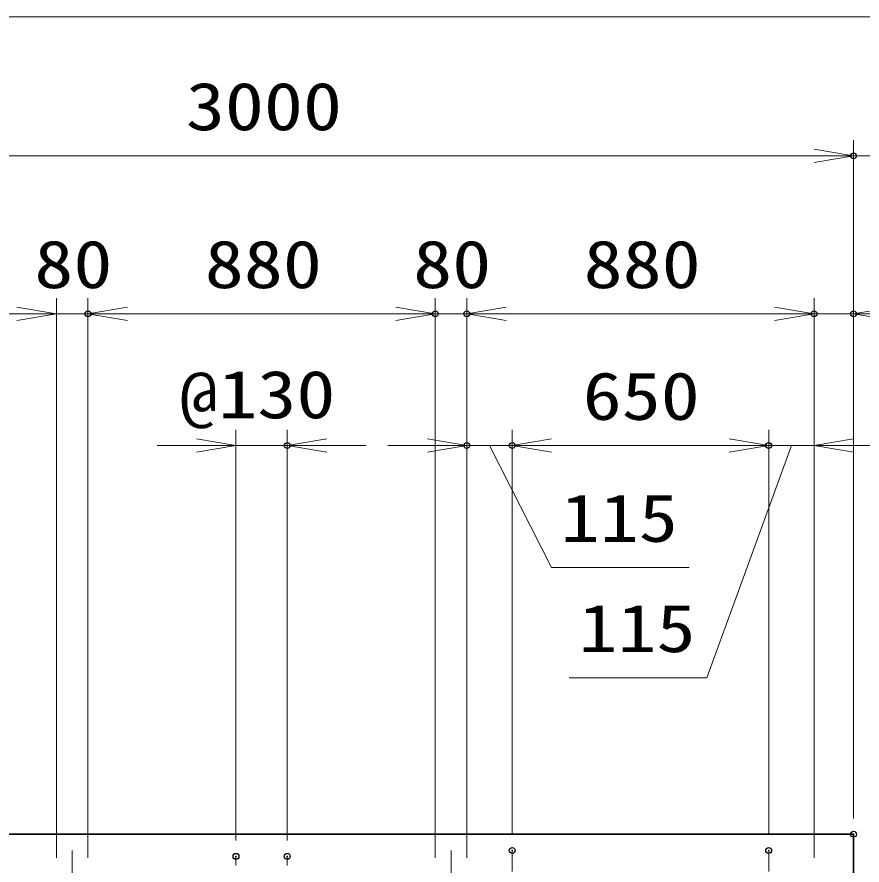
# Model space of a CAD drawing. Units: millimetres at full size. Extents: x -11880 to 11880, y -8400 to 8400.
# Drawn here: x 1626 to 3767, y 628 to 2777 of the extents above; entities that cross this region are included whole.
import ezdxf
from ezdxf.enums import TextEntityAlignment as Align

# ---------------------------------------------------------------- set-up
doc = ezdxf.new("R2010")
doc.units = ezdxf.units.MM
doc.header["$LTSCALE"] = 30
doc.header["$PDMODE"] = 32
doc.header["$PDSIZE"] = 15
doc.linetypes.add('USER1', pattern=[18, 12, -1.5, 3, -1.5])
for name, color, linetype, lineweight in [('0-1_外形線', 7, 'Continuous', 35), ('0-2_軸線', 200, 'USER1', 15), ('0-4_寸法線', 4, 'Continuous', 18), ('0-5_0', 7, 'Continuous', 18)]:
    doc.layers.add(name, color=color, linetype=linetype, lineweight=lineweight)
doc.layers.add('0-6_Defpoints', color=7, linetype='Continuous')
doc.styles.add('ＭＳ ゴシック', font='')
doc.styles.get('ＭＳ ゴシック').set_extended_font_data('MS Gothic')

# ---------------------------------------------------------------- blocks, each defined once
blk = doc.blocks.new('_Open')
at = {"layer": '0-5_0', "color": 4}
blk.add_line((-30, 5), (0, 0), dxfattribs=at)
blk.add_lwpolyline([(-30, -5), (0, 0), (-30, 0)], dxfattribs=at)

msp = doc.modelspace()

# ---------------------------------------------------------------- linework, layer by layer
at = {"layer": '0-1_外形線'}
msp.add_line((3745.54, 706.35), (3745.54, 606.35), dxfattribs=at)
msp.add_lwpolyline([(3745.54, 706.35), (745.54, 706.35), (745.54, 138.85)], dxfattribs=at)
at = {"layer": '0-2_軸線'}
for p, q in [((1765.54, 665.35), (1765.54, -332.65)), ((2180.54, -317.65), (2180.54, 650.35)), ((2310.54, -317.65), (2310.54, 650.35)), ((2725.54, 665.35), (2725.54, -332.65)), ((2880.54, -332.65), (2880.54, 665.35)), ((3530.54, -332.65), (3530.54, 665.35))]:
    msp.add_line(p, q, dxfattribs=at)
at = {"layer": '0-4_寸法線'}
for p, q in [((-2399.46, 2776.93), (3875.54, 2776.93)), ((3745.54, 746.35), (3745.54, 2464.92)), ((3745.54, 746.35), (3745.54, 2464.92)), ((745.54, 2424.92), (3745.54, 2424.92)), ((3645.54, 2424.92), (3545.54, 2424.92)), ((3875.54, 2424.92), (3745.54, 2424.92)), ((1725.54, 646.35), (1725.54, 2064.92)), ((1725.54, 646.35), (1725.54, 2064.92)), ((1805.54, 646.35), (1805.54, 2064.92)), ((1805.54, 646.35), (1805.54, 2064.92)), ((2685.54, 646.35), (2685.54, 2064.92)), ((2685.54, 646.35), (2685.54, 2064.92)), ((2765.54, 646.35), (2765.54, 2064.92)), ((2765.54, 646.35), (2765.54, 2064.92)), ((3645.54, 646.35), (3645.54, 2064.92)), ((3645.54, 646.35), (3645.54, 2064.92)), ((3745.54, 746.35), (3745.54, 2064.92)), ((1725.54, 2024.92), (845.54, 2024.92)), ((1725.54, 2024.92), (1805.54, 2024.92)), ((1805.54, 2024.92), (2685.54, 2024.92)), ((1905.54, 2024.92), (2005.54, 2024.92)), ((2585.54, 2024.92), (2485.54, 2024.92)), ((2685.54, 2024.92), (2765.54, 2024.92)), ((2765.54, 2024.92), (3645.54, 2024.92)), ((2865.54, 2024.92), (2965.54, 2024.92)), ((3545.54, 2024.92), (3445.54, 2024.92)), ((3645.54, 2024.92), (3745.54, 2024.92)), ((2180.54, 690.35), (2180.54, 1731.1)), ((2310.54, 690.35), (2310.54, 1731.1)), ((2765.54, 646.35), (2765.54, 1731.1)), ((2880.54, 705.35), (2880.54, 1731.1)), ((2880.54, 705.35), (2880.54, 1731.1)), ((3530.54, 705.35), (3530.54, 1731.1)), ((3530.54, 705.35), (3530.54, 1731.1)), ((3645.54, 646.35), (3645.54, 1731.1)), ((2080.54, 1691.1), (1980.54, 1691.1)), ((2180.54, 1691.1), (2310.54, 1691.1)), ((2410.54, 1691.1), (2510.54, 1691.1)), ((2665.54, 1691.1), (2565.54, 1691.1)), ((2880.54, 1691.1), (2765.54, 1691.1)), ((3530.54, 1691.1), (2880.54, 1691.1)), ((2980.54, 1691.1), (3080.54, 1691.1)), ((3430.54, 1691.1), (3330.54, 1691.1)), ((3645.54, 1691.1), (3530.54, 1691.1)), ((3745.54, 1691.1), (3845.54, 1691.1))]:
    msp.add_line(p, q, dxfattribs=at)
for points in [[(2823.04, 1691.1), (2980.33, 1382.1), (3329.13, 1382.1)], [(3588.04, 1691.1), (3374.05, 1102.72), (3025.25, 1102.72)]]:
    msp.add_lwpolyline(points, dxfattribs=at)
at = {"layer": '0-6_Defpoints'}
for p in [(3745.54, 2424.92), (1805.54, 2024.92), (2685.54, 2024.92), (2765.54, 2024.92), (3645.54, 2024.92), (3745.54, 2024.92), (2310.54, 1691.1), (2765.54, 1691.1), (2880.54, 1691.1), (3530.54, 1691.1), (3745.54, 706.35), (3745.54, 706.35), (2880.54, 665.35), (3530.54, 665.35), (2180.54, 650.35), (2310.54, 650.35)]:
    msp.add_point(p, dxfattribs=at)

# ---------------------------------------------------------------- block references
at = {"layer": '0-4_寸法線', "xscale": 3.333333, "yscale": 3.333333}
for p in [(3745.54, 2424.92), (3745.54, 2424.92), (1725.54, 2024.92), (1725.54, 2024.92), (2685.54, 2024.92), (2685.54, 2024.92), (3645.54, 2024.92), (3645.54, 2024.92), (2180.54, 1691.1), (2765.54, 1691.1), (3530.54, 1691.1), (3530.54, 1691.1)]:
    msp.add_blockref('_Open', p, dxfattribs=at)
at = {"layer": '0-4_寸法線', "xscale": 3.333333, "yscale": 3.333333, "rotation": 180}
for p in [(1805.54, 2024.92), (1805.54, 2024.92), (2765.54, 2024.92), (2765.54, 2024.92), (3745.54, 2024.92), (2310.54, 1691.1), (2880.54, 1691.1), (2880.54, 1691.1), (3645.54, 1691.1)]:
    msp.add_blockref('_Open', p, dxfattribs=at)

# ---------------------------------------------------------------- texts
at = {"layer": '0-4_寸法線', "color": 254, "style": 'ＭＳ ゴシック', "width": 1.2}
for s, p in [('3000', (2053.54, 2453.6)), ('80', (1669.54, 2053.6)), ('880', (2101.54, 2053.6)), ('80', (2629.54, 2053.6)), ('880', (3061.54, 2053.6)), ('@130', (2036.74, 1723.79)), ('650', (3059.14, 1719.79)), ('115', (3003.53, 1410.78)), ('115', (3048.45, 1131.4))]:
    msp.add_text(s, height=121.2, dxfattribs=at).set_placement(p, align=Align.BOTTOM_LEFT)

doc.saveas('drawing.dxf')
